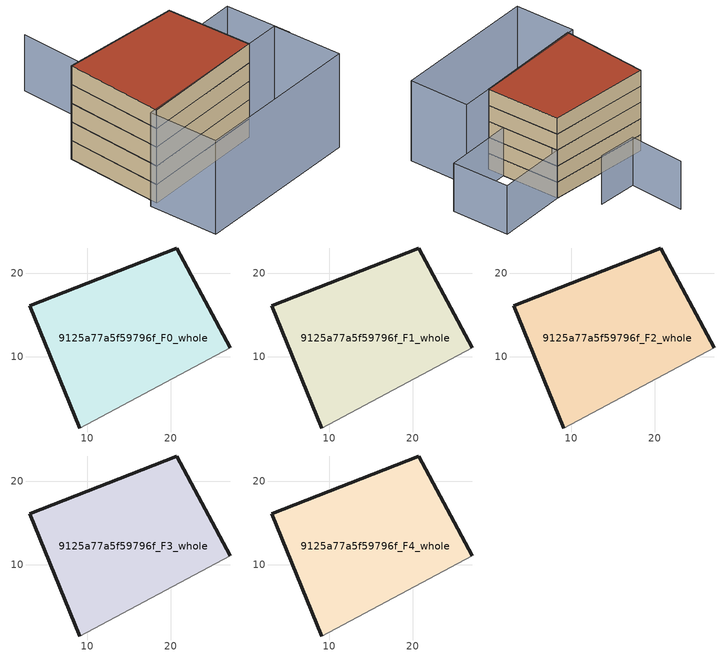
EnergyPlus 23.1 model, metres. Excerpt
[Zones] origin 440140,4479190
9125a77a5f59796f_F0_whole
 floor ground (EU_floor_Construction): 27.09,11.08 20.67,23 3.12,16.1 9.09,1.47 z0
 wall outside (EU_wall_Construction): 9.09,1.47 3.12,16.1 20.67,23 27.09,11.08 z0:3
 wall adiabatic (EU_wall_Construction): 27.09,11.08 9.09,1.47 z0:3
9125a77a5f59796f_F1_whole
 floor to 9125a77a5f59796f_F0_whole (EU_floor_Construction): 27.09,11.08 20.67,23 3.12,16.1 9.09,1.47 z3
 wall outside (EU_wall_Construction): 9.09,1.47 3.12,16.1 20.67,23 27.09,11.08 z3:6
 wall adiabatic (EU_wall_Construction): 27.09,11.08 9.09,1.47 z3:6
9125a77a5f59796f_F2_whole
 floor to 9125a77a5f59796f_F1_whole (EU_floor_Construction): 27.09,11.08 20.67,23 3.12,16.1 9.09,1.47 z6
 wall outside (EU_wall_Construction): 9.09,1.47 3.12,16.1 20.67,23 27.09,11.08 z6:9
 wall adiabatic (EU_wall_Construction): 27.09,11.08 9.09,1.47 z6:9
9125a77a5f59796f_F3_whole
 floor to 9125a77a5f59796f_F2_whole (EU_floor_Construction): 27.09,11.08 20.67,23 3.12,16.1 9.09,1.47 z9
 wall outside (EU_wall_Construction): 9.09,1.47 3.12,16.1 20.67,23 27.09,11.08 z9:12
 wall adiabatic (EU_wall_Construction): 27.09,11.08 9.09,1.47 z9:12
9125a77a5f59796f_F4_whole
 floor to 9125a77a5f59796f_F3_whole (EU_floor_Construction): 27.09,11.08 20.67,23 3.12,16.1 9.09,1.47 z12
 wall outside (EU_wall_Construction): 9.09,1.47 3.12,16.1 20.67,23 27.09,11.08 z12:15
 wall adiabatic (EU_wall_Construction): 27.09,11.08 9.09,1.47 z12:15
 roof outside (EU_roof_Construction): 20.67,23 27.09,11.08 9.09,1.47 3.12,16.1 z15
shading: 37.05,3.85 13.18,-8.6 / 13.18,-8.6 8.05,1.23 / 8.05,1.23 31.93,13.68 / 31.93,13.68 37.05,3.85 z0:15; 15.02,27.42 8.36,24.54 / 8.36,24.54 4.34,33.87 / 36.97,19.74 25.65,13.69 / 25.65,13.69 20.67,23.01 / 20.67,23.01 31.99,29.05 / 31.99,29.05 36.97,19.74 z0:9
[Building]
EU S2 Campaign: North Axis=0; Terrain=City; Solar Distribution=FullExterior
[Site:Location]
Madrid: Latitude=40.5; Longitude=-3.5; Time Zone=1; Elevation=609
[SizingPeriod:WeatherFileDays]
AnnualSizingPeriod: Begin Month=1; Begin Day of Month=1; End Month=12; End Day of Month=31; Day of Week for Start Day=Monday; Use Weather File Daylight Saving Period=No; Use Weather File Rain and Snow Indicators=No
[MATERIAL]
EU_InternalMass_Material: Roughness=MediumRough; Thickness=0.1; Conductivity=1; Density=1800; Specific Heat=900; Thermal Absorptance=0.9; Solar Absorptance=0.7; Visible Absorptance=0.7
[MATERIAL:NOMASS] Roughness=MediumRough; Thermal Absorptance=0.9; Solar Absorptance=0.7; Visible Absorptance=0.7
Name | Thermal Resistance
EU_wall_NoMass | 1.60022
EU_roof_NoMass | 1.57597
EU_floor_NoMass | 0.470652
[CONSTRUCTION]
EU_wall_Construction: EU_wall_NoMass
EU_roof_Construction: EU_roof_NoMass
EU_floor_Construction: EU_floor_NoMass
EU_InternalMass_Construction: EU_InternalMass_Material
[ZONE] Type=1; Multiplier=1; Ceiling Height=autocalculate; Volume=861.147; Floor Area=autocalculate; Part of Total Floor Area=Yes
9125a77a5f59796f_F0_whole; 9125a77a5f59796f_F1_whole; 9125a77a5f59796f_F2_whole; 9125a77a5f59796f_F3_whole; 9125a77a5f59796f_F4_whole
[INTERNALMASS] Construction=EU_InternalMass_Construction; Surface Area=287.049
Name | Zone or ZoneList
9125a77a5f59796f_F0_whole_EU_InternalMass | 9125a77a5f59796f_F0_whole
9125a77a5f59796f_F1_whole_EU_InternalMass | 9125a77a5f59796f_F1_whole
9125a77a5f59796f_F2_whole_EU_InternalMass | 9125a77a5f59796f_F2_whole
9125a77a5f59796f_F3_whole_EU_InternalMass | 9125a77a5f59796f_F3_whole
9125a77a5f59796f_F4_whole_EU_InternalMass | 9125a77a5f59796f_F4_whole
[OTHEREQUIPMENT] Fuel Type=Electricity; Design Level Calculation Method=Watts/Area; Power per Zone Floor Area=1; Fraction Latent=0; Fraction Radiant=0; Fraction Lost=0; Carbon Dioxide Generation Rate=0; EndUse Subcategory=EU_Step8_InternalGains
Name | Zone or ZoneList or Space or SpaceList | Schedule
EU_Step8_InternalGain_9125a77a5f59796f_F0_whole_f000 | 9125a77a5f59796f_F0_whole | EU_Step8_GainSchedule_9125a77a5f59796f_F0_whole_f000
EU_Step8_InternalGain_9125a77a5f59796f_F1_whole_f000 | 9125a77a5f59796f_F1_whole | EU_Step8_GainSchedule_9125a77a5f59796f_F1_whole_f000
EU_Step8_InternalGain_9125a77a5f59796f_F2_whole_f000 | 9125a77a5f59796f_F2_whole | EU_Step8_GainSchedule_9125a77a5f59796f_F2_whole_f000
EU_Step8_InternalGain_9125a77a5f59796f_F3_whole_f000 | 9125a77a5f59796f_F3_whole | EU_Step8_GainSchedule_9125a77a5f59796f_F3_whole_f000
EU_Step8_InternalGain_9125a77a5f59796f_F4_whole_f000 | 9125a77a5f59796f_F4_whole | EU_Step8_GainSchedule_9125a77a5f59796f_F4_whole_f000
[ZONEVENTILATION:DESIGNFLOWRATE] Schedule=EU_AlwaysOn; Design Flow Rate Calculation Method=AirChanges/Hour; Air Changes per Hour=0.480704; Ventilation Type=Natural; Fan Pressure Rise=0; Fan Total Efficiency=1; Constant Term Coefficient=1; Temperature Term Coefficient=0; Velocity Term Coefficient=0; Velocity Squared Term Coefficient=0; Minimum Indoor Temperature=-100; Maximum Indoor Temperature=100; Delta Temperature=-100; Minimum Outdoor Temperature=-100; Maximum Outdoor Temperature=100; Maximum Wind Speed=40
Name | Zone or ZoneList or Space or SpaceList
EU_ConstantAir_9125a77a5f59796f_F0_whole | 9125a77a5f59796f_F0_whole
EU_ConstantAir_9125a77a5f59796f_F1_whole | 9125a77a5f59796f_F1_whole
EU_ConstantAir_9125a77a5f59796f_F2_whole | 9125a77a5f59796f_F2_whole
EU_ConstantAir_9125a77a5f59796f_F3_whole | 9125a77a5f59796f_F3_whole
EU_ConstantAir_9125a77a5f59796f_F4_whole | 9125a77a5f59796f_F4_whole
[HVACTEMPLATE:THERMOSTAT] Constant Heating Setpoint=20; Constant Cooling Setpoint=50
EU_HeatOnly_9125a77a5f59796f_F0_whole; EU_HeatOnly_9125a77a5f59796f_F1_whole; EU_HeatOnly_9125a77a5f59796f_F2_whole; EU_HeatOnly_9125a77a5f59796f_F3_whole; EU_HeatOnly_9125a77a5f59796f_F4_whole
[HVACTEMPLATE:ZONE:IDEALLOADSAIRSYSTEM] System Availability Schedule=EU_AlwaysOn; Maximum Heating Supply Air Temperature=50; Minimum Cooling Supply Air Temperature=13; Maximum Heating Supply Air Humidity Ratio=0.0156; Minimum Cooling Supply Air Humidity Ratio=0.0077; Heating Limit=NoLimit; Cooling Limit=NoLimit; Heating Availability Schedule=EU_AlwaysOn; Cooling Availability Schedule=EU_CoolingOff; Dehumidification Control Type=ConstantSensibleHeatRatio; Cooling Sensible Heat Ratio=0.7; Dehumidification Setpoint=60; Humidification Control Type=None; Humidification Setpoint=30; Outdoor Air Method=None; Outdoor Air Flow Rate per Person=0.00944; Outdoor Air Flow Rate per Zone Floor Area=0; Outdoor Air Flow Rate per Zone=0; Demand Controlled Ventilation Type=None; Outdoor Air Economizer Type=NoEconomizer; Heat Recovery Type=None; Sensible Heat Recovery Effectiveness=0.7; Latent Heat Recovery Effectiveness=0.65
Name | Template Thermostat
9125a77a5f59796f_F0_whole | EU_HeatOnly_9125a77a5f59796f_F0_whole
9125a77a5f59796f_F1_whole | EU_HeatOnly_9125a77a5f59796f_F1_whole
9125a77a5f59796f_F2_whole | EU_HeatOnly_9125a77a5f59796f_F2_whole
9125a77a5f59796f_F3_whole | EU_HeatOnly_9125a77a5f59796f_F3_whole
9125a77a5f59796f_F4_whole | EU_HeatOnly_9125a77a5f59796f_F4_whole
[SIZING:ZONE] Zone Cooling Design Supply Air Temperature Input Method=SupplyAirTemperature; Zone Cooling Design Supply Air Temperature=13; Zone Heating Design Supply Air Temperature Input Method=SupplyAirTemperature; Zone Heating Design Supply Air Temperature=50; Zone Cooling Design Supply Air Humidity Ratio=0.008; Zone Heating Design Supply Air Humidity Ratio=0.008; Cooling Design Air Flow Method=DesignDay; Cooling Design Air Flow Rate=0; Cooling Minimum Air Flow per Zone Floor Area=0.000762; Cooling Minimum Air Flow=0; Cooling Minimum Air Flow Fraction=0.2; Heating Design Air Flow Method=DesignDay; Heating Design Air Flow Rate=0; Heating Maximum Air Flow per Zone Floor Area=0.002032; Heating Maximum Air Flow=0.141576; Heating Maximum Air Flow Fraction=0.3; Account for Dedicated Outdoor Air System=No; Dedicated Outdoor Air System Control Strategy=NeutralSupplyAir; Dedicated Outdoor Air Low Setpoint Temperature for Design=autosize; Dedicated Outdoor Air High Setpoint Temperature for Design=autosize; Zone Load Sizing Method=Sensible Load Only No Latent Load; Zone Latent Cooling Design Supply Air Humidity Ratio Input Method=HumidityRatioDifference; Zone Cooling Design Supply Air Humidity Ratio Difference=0.005; Zone Latent Heating Design Supply Air Humidity Ratio Input Method=HumidityRatioDifference; Zone Humidification Design Supply Air Humidity Ratio Difference=0.005
9125a77a5f59796f_F0_whole; 9125a77a5f59796f_F1_whole; 9125a77a5f59796f_F2_whole; 9125a77a5f59796f_F3_whole; 9125a77a5f59796f_F4_whole
[SCHEDULE:CONSTANT]
Name | Hourly Value
EU_AlwaysOn | 1
EU_CoolingOff | 0
[SCHEDULE:FILE] Column Number=1; Rows to Skip at Top=0; Number of Hours of Data=8760; Column Separator=Comma; Interpolate to Timestep=No; Minutes per Item=60; Adjust Schedule for Daylight Savings=Yes
Name | File
EU_Step8_GainSchedule_9125a77a5f59796f_F0_whole_f000 | ../../schedules/9125a77a5f59796f/9125a77a5f59796f_F0_whole_f000_gain.csv
EU_Step8_GainSchedule_9125a77a5f59796f_F1_whole_f000 | ../../schedules/9125a77a5f59796f/9125a77a5f59796f_F1_whole_f000_gain.csv
EU_Step8_GainSchedule_9125a77a5f59796f_F2_whole_f000 | ../../schedules/9125a77a5f59796f/9125a77a5f59796f_F2_whole_f000_gain.csv
EU_Step8_GainSchedule_9125a77a5f59796f_F3_whole_f000 | ../../schedules/9125a77a5f59796f/9125a77a5f59796f_F3_whole_f000_gain.csv
EU_Step8_GainSchedule_9125a77a5f59796f_F4_whole_f000 | ../../schedules/9125a77a5f59796f/9125a77a5f59796f_F4_whole_f000_gain.csv
